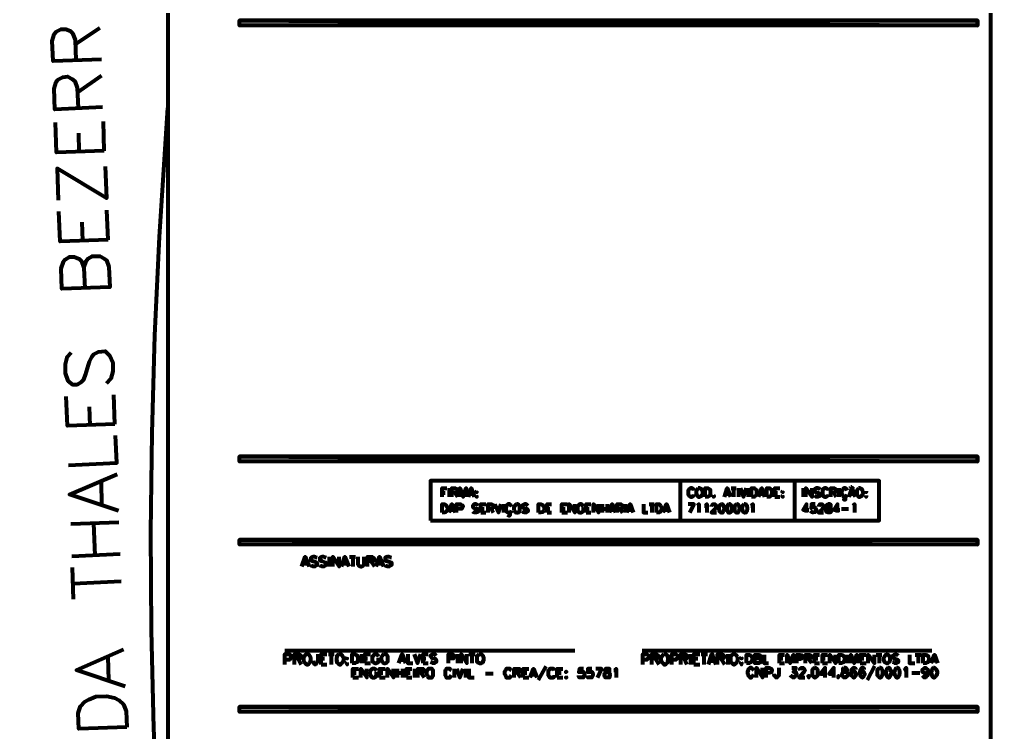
# Model space of a CAD drawing. Header units: inches. Extents: x 1 to 529, y -1 to 335.
# Drawn here: x 352.6 to 466.9, y 81.4 to 165.3 of the extents above; entities that cross this region are included whole.
import ezdxf

# ---------------------------------------------------------------- set-up
doc = ezdxf.new("R2010")
doc.units = ezdxf.units.IN
for name, color, linetype, lineweight in [('H', 7, 'CONTINUOUS', 100), ('P', 250, 'CONTINUOUS', 100), ('Text', 250, 'CONTINUOUS', 100)]:
    doc.layers.add(name, color=color, linetype=linetype, lineweight=lineweight)
doc.styles.get("Standard").update_dxf_attribs({"font": 'txt', "width": 0.75})

msp = doc.modelspace()

# ---------------------------------------------------------------- hatches: boundary and pattern name
at = {"layer": 'H', "linetype": 'CONTINUOUS'}
for points in [[(378.53, 165.2), (465.4, 164.6), (465.4, 165.2), (378.53, 165.2), (465.4, 164.6), (378.53, 164.6)], [(378.53, 165.2), (465.4, 164.6), (465.4, 165.2), (378.53, 165.2), (465.4, 164.6), (378.53, 164.6)], [(378.53, 113.87), (465.4, 113.27), (465.4, 113.87), (378.53, 113.87), (465.4, 113.27), (378.53, 113.27)], [(378.53, 113.87), (465.4, 113.27), (465.4, 113.87), (378.53, 113.87), (465.4, 113.27), (378.53, 113.27)], [(378.53, 104.07), (465.4, 103.53), (465.4, 104.07), (378.53, 104.07), (465.4, 103.53), (378.53, 103.53)], [(378.53, 104.07), (465.4, 103.53), (465.4, 104.07), (378.53, 104.07), (465.4, 103.53), (378.53, 103.53)], [(378.53, 84.4), (465.4, 83.8), (465.4, 84.4), (378.53, 84.4), (465.4, 83.8), (378.53, 83.8)], [(378.53, 84.4), (465.4, 83.8), (465.4, 84.4), (378.53, 84.4), (465.4, 83.8), (378.53, 83.8)]]:
    msp.add_hatch(color=252, dxfattribs=at).paths.add_polyline_path(points)

# ---------------------------------------------------------------- linework, layer by layer
at = {"layer": 'P', "color": 252, "linetype": 'CONTINUOUS'}
for points in [[(18.07, 327), (466.93, 327), (466.93, 7.87), (18.07, 7.87), (18.07, 327)], [(23.4, 24.27), (370.13, 24.27), (370.13, 319.27), (23.4, 319.27), (23.4, 24.27)], [(465.4, 165.2), (378.53, 165.2), (465.4, 164.6), (465.4, 165.2)], [(378.53, 165.2), (465.4, 164.6), (378.53, 164.6), (378.53, 165.2)], [(378.53, 164.6), (378.53, 165.2), (465.4, 165.2), (465.4, 164.6), (385.53, 164.6), (378.53, 164.6)], [(465.4, 165.2), (378.53, 165.2), (465.4, 164.6), (465.4, 165.2)], [(378.53, 165.2), (465.4, 164.6), (378.53, 164.6), (378.53, 165.2)], [(378.53, 164.6), (378.53, 165.2), (465.4, 165.2), (465.4, 164.6), (385.53, 164.6), (378.53, 164.6)], [(370.07, 154.93), (369.8, 151.27), (369.07, 139.73), (368.53, 128.13), (368.2, 116.6), (368.07, 105), (368.13, 93.4), (368.4, 81.87), (368.93, 70.27), (369.6, 58.73), (370.07, 52.07)], [(465.4, 113.87), (378.53, 113.87), (465.4, 113.27), (465.4, 113.87)], [(378.53, 113.87), (465.4, 113.27), (378.53, 113.27), (378.53, 113.87)], [(378.53, 113.27), (378.53, 113.87), (465.4, 113.87), (465.4, 113.27), (385.53, 113.27), (378.53, 113.27)], [(465.4, 113.87), (378.53, 113.87), (465.4, 113.27), (465.4, 113.87)], [(378.53, 113.87), (465.4, 113.27), (378.53, 113.27), (378.53, 113.87)], [(378.53, 113.27), (378.53, 113.87), (465.4, 113.87), (465.4, 113.27), (385.53, 113.27), (378.53, 113.27)], [(465.4, 104.07), (378.53, 104.07), (465.4, 103.53), (465.4, 104.07)], [(378.53, 104.07), (465.4, 103.53), (378.53, 103.53), (378.53, 104.07)], [(378.53, 103.53), (378.53, 104.07), (465.4, 104.07), (465.4, 103.53), (383.87, 103.53), (378.53, 103.53)], [(465.4, 104.07), (378.53, 104.07), (465.4, 103.53), (465.4, 104.07)], [(378.53, 104.07), (465.4, 103.53), (378.53, 103.53), (378.53, 104.07)], [(378.53, 103.53), (378.53, 104.07), (465.4, 104.07), (465.4, 103.53), (383.87, 103.53), (378.53, 103.53)], [(391.8, 89.53), (391.8, 90.6), (392.13, 90.6), (392.27, 90.53), (392.4, 90.4), (392.4, 90.33), (392.47, 90.2), (392.47, 89.93), (392.4, 89.73), (392.4, 89.67), (392.27, 89.6), (392.13, 89.53), (391.8, 89.53)], [(392.87, 90.6), (392.87, 89.53)], [(393.27, 89.53), (393.27, 90.6), (393.93, 90.6)], [(394.93, 90.33), (394.87, 90.4), (394.73, 90.53), (394.67, 90.6), (394.47, 90.6), (394.33, 90.53), (394.27, 90.4), (394.2, 90.33), (394.13, 90.2), (394.13, 89.93), (394.2, 89.73), (394.27, 89.67), (394.33, 89.6), (394.47, 89.53), (394.67, 89.53), (394.73, 89.6), (394.87, 89.67), (394.93, 89.73), (394.93, 89.93), (394.67, 89.93)], [(395.53, 90.6), (395.4, 90.53), (395.33, 90.4), (395.27, 90.33), (395.2, 90.2), (395.2, 89.93), (395.27, 89.73), (395.33, 89.67), (395.4, 89.6), (395.53, 89.53), (395.67, 89.53), (395.87, 89.6), (395.93, 89.67), (396, 89.73), (396, 89.93), (396, 90.2), (396, 90.33), (395.93, 90.4), (395.87, 90.53), (395.67, 90.6), (395.53, 90.6)], [(397.27, 89.53), (397.67, 90.6), (398.07, 89.53)], [(398.33, 90.6), (398.33, 89.53), (398.93, 89.53)], [(399.07, 90.6), (399.47, 89.53), (399.87, 90.6)], [(400.13, 89.53), (400.13, 90.6), (400.73, 90.6)], [(401.67, 90.4), (401.6, 90.53), (401.47, 90.6), (401.27, 90.6), (401.13, 90.53), (401, 90.4), (401, 90.33), (401.07, 90.27), (401.13, 90.2), (401.2, 90.13), (401.53, 90.07), (401.6, 90), (401.67, 89.93), (401.67, 89.87), (401.67, 89.67), (401.6, 89.6), (401.47, 89.53), (401.27, 89.53), (401.13, 89.6), (401, 89.67)], [(403.13, 89.53), (403.13, 90.6), (403.6, 90.6), (403.73, 90.53), (403.73, 90.47), (403.8, 90.4), (403.8, 90.27), (403.73, 90.13), (403.73, 90.07), (403.6, 90.07), (403.13, 90.07)], [(404.2, 90.6), (404.2, 89.53)], [(404.6, 89.53), (404.6, 90.6), (405.27, 89.53), (405.27, 90.6)], [(405.53, 90.6), (406.27, 90.6)], [(405.87, 90.6), (405.87, 89.53)], [(406.73, 90.6), (406.67, 90.53), (406.53, 90.4), (406.47, 90.33), (406.47, 90.2), (406.47, 89.93), (406.47, 89.73), (406.53, 89.67), (406.67, 89.6), (406.73, 89.53), (407, 89.53), (407.07, 89.6), (407.2, 89.67), (407.2, 89.73), (407.27, 89.93), (407.27, 90.2), (407.2, 90.33), (407.2, 90.4), (407.07, 90.53), (407, 90.6), (406.73, 90.6)], [(438.2, 89.53), (438.2, 90.53), (438.53, 90.53), (438.67, 90.47), (438.73, 90.4), (438.8, 90.27), (438.87, 90.13), (438.87, 89.93), (438.8, 89.73), (438.73, 89.67), (438.67, 89.6), (438.53, 89.53), (438.2, 89.53)], [(439.67, 90.07), (439.8, 90), (439.87, 89.93), (439.93, 89.87), (439.93, 89.73), (439.87, 89.6), (439.8, 89.6), (439.67, 89.53), (439.2, 89.53), (439.2, 90.53), (439.67, 90.53), (439.8, 90.47), (439.87, 90.4), (439.93, 90.33), (439.93, 90.27), (439.87, 90.13), (439.8, 90.07), (439.67, 90.07), (439.2, 90.07)], [(440.27, 90.53), (440.27, 89.53), (440.8, 89.53)], [(442.07, 89.53), (442.07, 90.53), (442.67, 90.53)], [(443, 89.53), (443, 90.53), (443.33, 89.53), (443.73, 90.53), (443.73, 89.53)], [(444.13, 89.53), (444.13, 90.53), (444.53, 90.53), (444.73, 90.47), (444.73, 90.4), (444.8, 90.33), (444.8, 90.2), (444.73, 90.07), (444.73, 90.07), (444.53, 90), (444.13, 90)], [(445.13, 89.53), (445.13, 90.53), (445.6, 90.53), (445.73, 90.47), (445.73, 90.4), (445.87, 90.33), (445.87, 90.27), (445.73, 90.13), (445.73, 90.07), (445.6, 90.07), (445.13, 90.07)], [(446.2, 89.53), (446.2, 90.53), (446.8, 90.53)], [(447.13, 89.53), (447.13, 90.53), (447.73, 90.53)], [(448, 89.53), (448, 90.53), (448.67, 89.53), (448.67, 90.53)], [(449.07, 89.53), (449.07, 90.53), (449.4, 90.53), (449.53, 90.47), (449.67, 90.4), (449.67, 90.27), (449.73, 90.13), (449.73, 89.93), (449.67, 89.73), (449.67, 89.67), (449.53, 89.6), (449.4, 89.53), (449.07, 89.53)], [(450.07, 90.53), (450.07, 89.53)], [(450.47, 89.53), (450.47, 90.53), (450.87, 89.53), (451.2, 90.53), (451.2, 89.53)], [(451.6, 89.53), (451.6, 90.53), (452.27, 90.53)], [(452.53, 89.53), (452.53, 90.53), (453.27, 89.53), (453.27, 90.53)], [(453.47, 90.53), (454.13, 90.53)], [(453.8, 90.53), (453.8, 89.53)], [(454.67, 90.53), (454.53, 90.47), (454.47, 90.4), (454.4, 90.27), (454.33, 90.13), (454.33, 89.93), (454.4, 89.73), (454.47, 89.67), (454.53, 89.6), (454.67, 89.53), (454.8, 89.53), (454.93, 89.6), (455, 89.67), (455.07, 89.73), (455.13, 89.93), (455.13, 90.13), (455.07, 90.27), (455, 90.4), (454.93, 90.47), (454.8, 90.53), (454.67, 90.53)], [(456.07, 90.4), (456, 90.47), (455.87, 90.53), (455.67, 90.53), (455.53, 90.47), (455.4, 90.4), (455.4, 90.27), (455.47, 90.2), (455.53, 90.13), (455.6, 90.07), (455.87, 90), (456, 89.93), (456, 89.93), (456.07, 89.8), (456.07, 89.67), (456, 89.6), (455.87, 89.53), (455.67, 89.53), (455.53, 89.6), (455.4, 89.67)], [(457.4, 90.53), (457.4, 89.53), (458, 89.53)], [(458.07, 90.53), (458.8, 90.53)], [(458.4, 90.53), (458.4, 89.53)], [(459, 89.53), (459, 90.53), (459.33, 90.53), (459.47, 90.47), (459.6, 90.4), (459.6, 90.27), (459.67, 90.13), (459.67, 89.93), (459.6, 89.73), (459.6, 89.67), (459.47, 89.6), (459.33, 89.53), (459, 89.53)], [(459.93, 89.53), (460.33, 90.53), (460.67, 89.53)], [(393.27, 90.07), (393.6, 90.07)], [(393.27, 89.53), (393.93, 89.53)], [(397.4, 89.93), (397.93, 89.93)], [(400.13, 90.07), (400.47, 90.07)], [(400.13, 89.53), (400.73, 89.53)], [(442.07, 90.07), (442.47, 90.07)], [(442.07, 89.53), (442.67, 89.53)], [(445.47, 90.07), (445.87, 89.53)], [(446.2, 90.07), (446.6, 90.07)], [(446.2, 89.53), (446.8, 89.53)], [(447.13, 90.07), (447.47, 90.07)], [(447.13, 89.53), (447.73, 89.53)], [(451.6, 90.07), (452, 90.07)], [(451.6, 89.53), (452.27, 89.53)], [(453.27, 89.2), (452.4, 87.53)], [(460.07, 89.87), (460.53, 89.87)], [(391.87, 87.87), (391.87, 88.87), (392.53, 88.87)], [(391.87, 88.4), (392.27, 88.4)], [(392.8, 87.87), (392.8, 88.87), (393.53, 87.87), (393.53, 88.87)], [(394.67, 88.67), (394.6, 88.73), (394.47, 88.87), (394.4, 88.87), (394.2, 88.87), (394.13, 88.87), (394, 88.73), (393.93, 88.67), (393.87, 88.53), (393.87, 88.27), (393.93, 88.13), (394, 88), (394.13, 87.87), (394.2, 87.87), (394.4, 87.87), (394.47, 87.87), (394.6, 88), (394.67, 88.13), (394.67, 88.27), (394.4, 88.27)], [(395, 87.87), (395, 88.87), (395.67, 88.87)], [(395, 88.4), (395.4, 88.4)], [(395.93, 87.87), (395.93, 88.87), (396.67, 87.87), (396.67, 88.87)], [(397.07, 88.87), (397.07, 87.87)], [(397.07, 88.4), (397.73, 88.4)], [(397.73, 88.87), (397.73, 87.87)], [(398.2, 87.87), (398.2, 88.87), (398.8, 88.87)], [(398.2, 88.4), (398.6, 88.4)], [(399.13, 88.87), (399.13, 87.87)], [(399.53, 87.87), (399.53, 88.87), (400, 88.87), (400.13, 88.87), (400.2, 88.8), (400.27, 88.73), (400.27, 88.6), (400.2, 88.53), (400.13, 88.47), (400, 88.4), (399.53, 88.4)], [(399.87, 88.4), (400.27, 87.87)], [(400.8, 88.87), (400.73, 88.87), (400.67, 88.73), (400.6, 88.67), (400.53, 88.53), (400.53, 88.27), (400.6, 88.13), (400.67, 88), (400.73, 87.87), (400.8, 87.87), (401, 87.87), (401.2, 87.87), (401.27, 88), (401.33, 88.13), (401.33, 88.27), (401.33, 88.53), (401.33, 88.67), (401.27, 88.73), (401.2, 88.87), (401, 88.87), (400.8, 88.87)], [(403.47, 88.67), (403.4, 88.73), (403.33, 88.87), (403.2, 88.87), (403, 88.87), (402.87, 88.87), (402.8, 88.73), (402.73, 88.67), (402.73, 88.53), (402.73, 88.27), (402.73, 88.13), (402.8, 88), (402.87, 87.87), (403, 87.87), (403.2, 87.87), (403.33, 87.87), (403.4, 88), (403.47, 88.13)], [(403.8, 88.87), (403.8, 87.87)], [(404.07, 88.87), (404.47, 87.87), (404.87, 88.87)], [(405.13, 88.87), (405.13, 87.87)], [(405.53, 88.87), (405.53, 87.87), (406.13, 87.87)], [(407.47, 88.33), (408.4, 88.33)], [(410.53, 88.67), (410.47, 88.73), (410.4, 88.87), (410.27, 88.87), (410.07, 88.87), (409.93, 88.87), (409.87, 88.73), (409.8, 88.67), (409.73, 88.53), (409.73, 88.27), (409.8, 88.13), (409.87, 88), (409.93, 87.87), (410.07, 87.87), (410.27, 87.87), (410.4, 87.87), (410.47, 88), (410.53, 88.13)], [(410.87, 87.87), (410.87, 88.87), (411.33, 88.87), (411.47, 88.87), (411.53, 88.8), (411.6, 88.73), (411.6, 88.6), (411.53, 88.53), (411.47, 88.47), (411.33, 88.4), (410.87, 88.4)], [(411.2, 88.4), (411.6, 87.87)], [(411.93, 87.87), (411.93, 88.87), (412.6, 88.87)], [(411.93, 88.4), (412.33, 88.4)], [(412.73, 87.87), (413.13, 88.87), (413.53, 87.87)], [(412.87, 88.2), (413.4, 88.2)], [(414.6, 89.13), (413.67, 87.53)], [(415.6, 88.67), (415.6, 88.73), (415.47, 88.87), (415.4, 88.87), (415.13, 88.87), (415.07, 88.87), (414.93, 88.73), (414.87, 88.67), (414.87, 88.53), (414.87, 88.27), (414.87, 88.13), (414.93, 88), (415.07, 87.87), (415.13, 87.87), (415.4, 87.87), (415.47, 87.87), (415.6, 88), (415.6, 88.13)], [(415.93, 87.87), (415.93, 88.87), (416.6, 88.87)], [(415.93, 88.4), (416.4, 88.4)], [(416.93, 88.53), (416.93, 88.53), (416.93, 88.47), (417, 88.53), (416.93, 88.53)], [(419, 88.87), (418.53, 88.87), (418.47, 88.47), (418.53, 88.53), (418.67, 88.53), (418.8, 88.53), (419, 88.53), (419.07, 88.4), (419.13, 88.27), (419.13, 88.2), (419.07, 88), (419, 87.87), (418.8, 87.87), (418.67, 87.87), (418.53, 87.87), (418.47, 87.93), (418.47, 88.07)], [(420, 88.87), (419.53, 88.87), (419.53, 88.47), (419.53, 88.53), (419.67, 88.53), (419.87, 88.53), (420, 88.53), (420.07, 88.4), (420.13, 88.27), (420.13, 88.2), (420.07, 88), (420, 87.87), (419.87, 87.87), (419.67, 87.87), (419.53, 87.87), (419.53, 87.93), (419.47, 88.07)], [(420.67, 87.87), (421.13, 88.87), (420.47, 88.87)], [(421.73, 88.87), (421.6, 88.87), (421.53, 88.73), (421.53, 88.67), (421.6, 88.53), (421.67, 88.53), (421.87, 88.47), (422, 88.4), (422.07, 88.33), (422.13, 88.2), (422.13, 88.07), (422.07, 87.93), (422.07, 87.87), (421.93, 87.87), (421.73, 87.87), (421.6, 87.87), (421.53, 87.93), (421.47, 88.07), (421.47, 88.2), (421.53, 88.33), (421.6, 88.4), (421.73, 88.47), (421.93, 88.53), (422.07, 88.53), (422.07, 88.67), (422.07, 88.73), (422.07, 88.87), (421.93, 88.87), (421.73, 88.87)], [(422.6, 88.73), (422.73, 88.73), (422.87, 88.87), (422.87, 87.87)], [(439.07, 88.73), (439, 88.8), (438.87, 88.87), (438.8, 89), (438.6, 89), (438.53, 88.87), (438.4, 88.8), (438.4, 88.73), (438.33, 88.53), (438.33, 88.33), (438.4, 88.2), (438.4, 88.07), (438.53, 88), (438.6, 87.87), (438.8, 87.87), (438.87, 88), (439, 88.07), (439.07, 88.2)], [(439.4, 87.87), (439.4, 89), (440.07, 87.87), (440.07, 89)], [(440.53, 87.87), (440.53, 89), (440.93, 89), (441.13, 88.87), (441.13, 88.87), (441.2, 88.73), (441.2, 88.6), (441.13, 88.53), (441.13, 88.47), (440.93, 88.4), (440.53, 88.4)], [(442, 89), (442, 88.2), (441.93, 88), (441.87, 88), (441.8, 87.87), (441.67, 87.87), (441.6, 88), (441.53, 88), (441.47, 88.2), (441.47, 88.27)], [(443.53, 89), (444, 89), (443.73, 88.53), (443.87, 88.53), (444, 88.53), (444, 88.47), (444.07, 88.33), (444.07, 88.2), (444, 88.07), (443.93, 88), (443.8, 87.87), (443.67, 87.87), (443.53, 88), (443.47, 88), (443.4, 88.13)], [(444.47, 88.73), (444.47, 88.73), (444.53, 88.87), (444.53, 88.87), (444.67, 89), (444.87, 89), (444.93, 88.87), (445, 88.87), (445.07, 88.73), (445.07, 88.67), (445, 88.53), (444.87, 88.4), (444.4, 87.87), (445.07, 87.87)], [(446.2, 89), (446.07, 88.87), (445.93, 88.73), (445.93, 88.53), (445.93, 88.4), (445.93, 88.13), (446.07, 88), (446.2, 87.87), (446.27, 87.87), (446.47, 88), (446.6, 88.13), (446.6, 88.4), (446.6, 88.53), (446.6, 88.73), (446.47, 88.87), (446.27, 89), (446.2, 89)], [(447.47, 87.87), (447.47, 89), (446.93, 88.27), (447.67, 88.27)], [(448.47, 87.87), (448.47, 89), (447.93, 88.27), (448.67, 88.27)], [(449.67, 89), (449.53, 88.87), (449.53, 88.8), (449.53, 88.73), (449.53, 88.6), (449.67, 88.53), (449.87, 88.53), (450, 88.47), (450.07, 88.4), (450.13, 88.27), (450.13, 88.13), (450.07, 88), (450, 88), (449.87, 87.87), (449.67, 87.87), (449.53, 88), (449.53, 88), (449.47, 88.13), (449.47, 88.27), (449.53, 88.4), (449.6, 88.47), (449.73, 88.53), (449.93, 88.53), (450, 88.6), (450.07, 88.73), (450.07, 88.8), (450, 88.87), (449.87, 89), (449.67, 89)], [(451.07, 88.8), (451.07, 88.87), (450.87, 89), (450.8, 89), (450.67, 88.87), (450.53, 88.73), (450.53, 88.53), (450.53, 88.27), (450.53, 88.07), (450.67, 88), (450.8, 87.87), (450.87, 87.87), (451, 88), (451.07, 88.07), (451.13, 88.2), (451.13, 88.27), (451.07, 88.4), (451, 88.53), (450.87, 88.53), (450.8, 88.53), (450.67, 88.53), (450.53, 88.4), (450.53, 88.27)], [(452.07, 88.8), (452.07, 88.87), (451.93, 89), (451.8, 89), (451.67, 88.87), (451.6, 88.73), (451.53, 88.53), (451.53, 88.27), (451.6, 88.07), (451.67, 88), (451.8, 87.87), (451.87, 87.87), (452, 88), (452.07, 88.07), (452.13, 88.2), (452.13, 88.27), (452.07, 88.4), (452, 88.53), (451.87, 88.53), (451.8, 88.53), (451.67, 88.53), (451.6, 88.4), (451.53, 88.27)], [(453.87, 89), (453.73, 88.87), (453.6, 88.73), (453.6, 88.53), (453.6, 88.4), (453.6, 88.13), (453.73, 88), (453.87, 87.87), (454, 87.87), (454.13, 88), (454.2, 88.13), (454.27, 88.4), (454.27, 88.53), (454.2, 88.73), (454.13, 88.87), (454, 89), (453.87, 89)], [(454.87, 89), (454.73, 88.87), (454.67, 88.73), (454.6, 88.53), (454.6, 88.4), (454.67, 88.13), (454.73, 88), (454.87, 87.87), (455, 87.87), (455.13, 88), (455.2, 88.13), (455.27, 88.4), (455.27, 88.53), (455.2, 88.73), (455.13, 88.87), (455, 89), (454.87, 89)], [(455.87, 89), (455.73, 88.87), (455.67, 88.73), (455.6, 88.53), (455.6, 88.4), (455.67, 88.13), (455.73, 88), (455.87, 87.87), (456, 87.87), (456.13, 88), (456.2, 88.13), (456.27, 88.4), (456.27, 88.53), (456.2, 88.73), (456.13, 88.87), (456, 89), (455.87, 89)], [(456.73, 88.73), (456.87, 88.8), (457, 89), (457, 87.87)], [(457.67, 88.4), (458.6, 88.4)], [(459.6, 88.6), (459.53, 88.47), (459.4, 88.4), (459.27, 88.33), (459.2, 88.33), (459.07, 88.4), (458.93, 88.47), (458.93, 88.6), (458.93, 88.67), (458.93, 88.8), (459.07, 88.87), (459.2, 89), (459.27, 89), (459.4, 88.87), (459.53, 88.8), (459.6, 88.6), (459.6, 88.4), (459.53, 88.13), (459.4, 88), (459.27, 87.87), (459.13, 87.87), (459, 88), (458.93, 88.07)], [(460.2, 89), (460.07, 88.87), (460, 88.73), (459.93, 88.53), (459.93, 88.4), (460, 88.13), (460.07, 88), (460.2, 87.87), (460.33, 87.87), (460.47, 88), (460.6, 88.13), (460.67, 88.4), (460.67, 88.53), (460.6, 88.73), (460.47, 88.87), (460.33, 89), (460.2, 89)], [(391.87, 87.87), (392.53, 87.87)], [(395, 87.87), (395.67, 87.87)], [(398.2, 87.87), (398.8, 87.87)], [(411.93, 87.87), (412.6, 87.87)], [(415.93, 87.87), (416.6, 87.87)], [(416.93, 87.93), (416.93, 87.87), (416.93, 87.87), (417, 87.87), (416.93, 87.93)], [(445.53, 88), (445.47, 88), (445.53, 87.87), (445.6, 88), (445.53, 88)], [(449, 88), (449, 88), (449, 87.87), (449.07, 88), (449, 88)], [(465.4, 84.4), (378.53, 84.4), (465.4, 83.8), (465.4, 84.4)], [(378.53, 84.4), (465.4, 83.8), (378.53, 83.8), (378.53, 84.4)], [(378.53, 83.8), (378.53, 84.4), (465.4, 84.4), (465.4, 83.8), (383.87, 83.8), (378.53, 83.8)], [(465.4, 84.4), (378.53, 84.4), (465.4, 83.8), (465.4, 84.4)], [(378.53, 84.4), (465.4, 83.8), (378.53, 83.8), (378.53, 84.4)], [(378.53, 83.8), (378.53, 84.4), (465.4, 84.4), (465.4, 83.8), (383.87, 83.8), (378.53, 83.8)]]:
    msp.add_lwpolyline(points, dxfattribs=at)
at = {"layer": 'P', "color": 0, "linetype": 'CONTINUOUS'}
for points in [[(362.27, 160.6), (356.6, 160.4), (356.47, 162.8), (356.73, 163.6), (357, 163.93), (357.53, 164.2), (358.07, 164.2), (358.6, 164), (358.87, 163.73), (359.2, 162.93), (359.27, 160.53)], [(359.2, 162.4), (362.07, 164.33)], [(362.4, 155), (356.8, 154.73), (356.73, 157.2), (356.93, 158), (357.2, 158.27), (357.73, 158.53), (358.27, 158.6), (358.8, 158.33), (359.13, 158.07), (359.4, 157.27), (359.53, 154.87)], [(359.4, 156.73), (362.27, 158.73)], [(362.6, 149.87), (357, 149.67), (356.87, 153.2)], [(362.6, 149.87), (362.53, 153.33)], [(359.67, 149.73), (359.6, 151.93)], [(362.73, 148), (362.87, 144.27), (357.07, 147.8), (357.2, 144.07)], [(363.07, 139.4), (357.4, 139.2), (357.27, 142.73)], [(363.07, 139.4), (362.93, 142.87)], [(360.07, 139.27), (360, 141.47)], [(360.2, 136.07), (360.47, 136.87), (360.73, 137.2), (361.2, 137.47), (362.07, 137.47), (362.6, 137.2), (362.87, 137), (363.13, 136.2), (363.27, 133.8), (357.6, 133.6), (357.53, 136), (357.8, 136.8), (358, 137.07), (358.53, 137.4), (359.07, 137.4), (359.67, 137.13), (359.93, 136.87), (360.2, 136.07), (360.33, 133.67)], [(358.73, 126.07), (358.2, 125.53), (358, 124.73), (358, 123.67), (358.33, 122.8), (358.87, 122.33), (359.4, 122.33), (359.93, 122.67), (360.2, 122.93), (360.4, 123.47), (360.87, 125.07), (361.13, 125.6), (361.4, 125.93), (361.93, 126.2), (362.73, 126.27), (363.27, 125.73), (363.6, 124.93), (363.6, 123.87), (363.4, 123), (362.87, 122.47)], [(363.87, 117.67), (358.27, 117.47), (358.13, 120.93)], [(363.87, 117.67), (363.73, 121.13)], [(360.93, 117.53), (360.87, 119.73)], [(358.4, 112.87), (364.07, 113.13), (363.93, 116.33)], [(364.27, 107.47), (358.53, 109.4), (364.13, 111.8)], [(401, 106.33), (453.8, 106.33), (453.8, 111), (401, 111), (401, 106.33)], [(430.4, 111), (430.4, 106.33)], [(443.87, 111), (443.87, 106.33)], [(362.33, 108.2), (362.27, 110.87)], [(402.4, 109.13), (402.4, 110.13), (402.93, 110.13)], [(403.2, 110.13), (403.2, 109.13)], [(403.53, 109.13), (403.53, 110.13), (403.93, 110.13), (404.07, 110.07), (404.13, 110), (404.2, 109.93), (404.2, 109.8), (404.13, 109.73), (404.07, 109.67), (403.93, 109.6), (403.53, 109.6)], [(404.47, 109.13), (404.47, 110.13), (404.87, 109.13), (405.2, 110.13), (405.2, 109.13)], [(405.47, 109.13), (405.8, 110.13), (406.13, 109.13)], [(406.47, 109.8), (406.4, 109.73), (406.47, 109.67), (406.47, 109.73), (406.47, 109.8)], [(432, 109.87), (432, 110), (431.87, 110.07), (431.8, 110.13), (431.6, 110.13), (431.53, 110.07), (431.4, 110), (431.33, 109.87), (431.33, 109.73), (431.33, 109.53), (431.33, 109.4), (431.4, 109.27), (431.53, 109.2), (431.6, 109.13), (431.8, 109.13), (431.87, 109.2), (432, 109.27), (432, 109.4)], [(432.53, 110.13), (432.47, 110.07), (432.4, 110), (432.33, 109.87), (432.27, 109.73), (432.27, 109.53), (432.33, 109.4), (432.4, 109.27), (432.47, 109.2), (432.53, 109.13), (432.73, 109.13), (432.87, 109.2), (432.93, 109.27), (433, 109.4), (433.07, 109.53), (433.07, 109.73), (433, 109.87), (432.93, 110), (432.87, 110.07), (432.73, 110.13), (432.53, 110.13)], [(433.33, 109.13), (433.33, 110.13), (433.67, 110.13), (433.8, 110.07), (433.93, 110), (433.93, 109.87), (433.93, 109.73), (433.93, 109.53), (433.93, 109.4), (433.93, 109.27), (433.8, 109.2), (433.67, 109.13), (433.33, 109.13)], [(435.6, 109.13), (435.93, 110.13), (436.33, 109.13)], [(436.4, 110.13), (437, 110.13)], [(436.67, 110.13), (436.67, 109.13)], [(437.27, 110.13), (437.27, 109.13)], [(437.47, 110.13), (437.87, 109.13), (438.2, 110.13)], [(438.4, 110.13), (438.4, 109.13)], [(438.8, 109.13), (438.8, 110.13), (439.13, 110.13), (439.2, 110.07), (439.33, 110), (439.4, 109.87), (439.4, 109.73), (439.4, 109.53), (439.4, 109.4), (439.33, 109.27), (439.2, 109.2), (439.13, 109.13), (438.8, 109.13)], [(439.6, 109.13), (440, 110.13), (440.33, 109.13)], [(440.6, 109.13), (440.6, 110.13), (440.93, 110.13), (441, 110.07), (441.13, 110), (441.13, 109.87), (441.2, 109.73), (441.2, 109.53), (441.13, 109.4), (441.13, 109.27), (441, 109.2), (440.93, 109.13), (440.6, 109.13)], [(441.53, 109.13), (441.53, 110.13), (442.13, 110.13)], [(442.47, 109.8), (442.4, 109.73), (442.47, 109.67), (442.47, 109.73), (442.47, 109.8)], [(444.87, 110.13), (444.87, 109.13)], [(445.2, 109.13), (445.2, 110.13), (445.93, 109.13), (445.93, 110.13)], [(446.87, 110), (446.8, 110.07), (446.6, 110.13), (446.4, 110.13), (446.27, 110.07), (446.2, 110), (446.2, 109.87), (446.27, 109.8), (446.27, 109.73), (446.4, 109.67), (446.67, 109.6), (446.8, 109.53), (446.8, 109.53), (446.87, 109.47), (446.87, 109.27), (446.8, 109.2), (446.6, 109.13), (446.4, 109.13), (446.27, 109.2), (446.2, 109.27)], [(447.8, 109.87), (447.8, 110), (447.67, 110.07), (447.6, 110.13), (447.4, 110.13), (447.27, 110.07), (447.2, 110), (447.13, 109.87), (447.13, 109.73), (447.13, 109.53), (447.13, 109.4), (447.2, 109.27), (447.27, 109.2), (447.4, 109.13), (447.6, 109.13), (447.67, 109.2), (447.8, 109.27), (447.8, 109.4)], [(448.13, 109.13), (448.13, 110.13), (448.53, 110.13), (448.67, 110.07), (448.73, 110), (448.73, 109.93), (448.73, 109.8), (448.73, 109.73), (448.67, 109.67), (448.53, 109.6), (448.13, 109.6)], [(449.07, 110.13), (449.07, 109.13)], [(450.07, 109.87), (450, 110), (449.93, 110.07), (449.87, 110.13), (449.67, 110.13), (449.6, 110.07), (449.53, 110), (449.47, 109.87), (449.4, 109.73), (449.4, 109.53), (449.47, 109.4), (449.53, 109.27), (449.6, 109.2), (449.67, 109.13), (449.87, 109.13), (449.93, 109.2), (450, 109.27), (450.07, 109.4)], [(450.27, 109.13), (450.6, 110.13), (451, 109.13)], [(450.4, 110.13), (450.47, 110.27)], [(450.6, 110.27), (450.47, 110.27)], [(450.53, 110.27), (450.6, 110.2)], [(450.67, 110.2), (450.8, 110.2)], [(450.73, 110.2), (450.8, 110.33)], [(451.4, 110.13), (451.4, 110.07), (451.27, 110), (451.2, 109.87), (451.2, 109.73), (451.2, 109.53), (451.2, 109.4), (451.27, 109.27), (451.4, 109.2), (451.4, 109.13), (451.6, 109.13), (451.73, 109.2), (451.8, 109.27), (451.87, 109.4), (451.93, 109.53), (451.93, 109.73), (451.87, 109.87), (451.8, 110), (451.73, 110.07), (451.6, 110.13), (451.4, 110.13)], [(452.27, 109.8), (452.27, 109.73), (452.27, 109.67), (452.27, 109.73), (452.27, 109.8)], [(402.4, 109.6), (402.73, 109.6)], [(403.87, 109.6), (404.2, 109.13)], [(405.6, 109.47), (406, 109.47)], [(406.47, 109.27), (406.4, 109.2), (406.47, 109.13), (406.47, 109.2), (406.47, 109.27)], [(434.33, 109.27), (434.27, 109.2), (434.33, 109.13), (434.4, 109.2), (434.33, 109.27)], [(435.73, 109.47), (436.13, 109.47)], [(439.73, 109.47), (440.2, 109.47)], [(441.53, 109.6), (441.87, 109.6)], [(441.53, 109.13), (442.13, 109.13)], [(442.47, 109.27), (442.4, 109.2), (442.47, 109.13), (442.47, 109.2), (442.47, 109.27)], [(448.47, 109.6), (448.73, 109.13)], [(449.67, 108.87), (449.67, 108.8), (449.87, 108.8), (449.87, 108.87), (449.87, 108.93), (449.87, 109), (449.73, 109), (449.73, 109.13)], [(450.4, 109.47), (450.87, 109.47)], [(452.27, 109.27), (452.27, 109.2), (452.27, 109.13), (452.27, 109.2), (452.27, 109.27)], [(402.4, 107.27), (402.4, 108.27), (402.67, 108.27), (402.8, 108.2), (402.87, 108.07), (402.93, 108), (403, 107.87), (403, 107.67), (402.93, 107.53), (402.87, 107.4), (402.8, 107.33), (402.67, 107.27), (402.4, 107.27)], [(403.2, 107.27), (403.53, 108.27), (403.93, 107.27)], [(403.27, 107.6), (403.73, 107.6)], [(404.07, 107.27), (404.07, 108.27), (404.53, 108.27), (404.67, 108.2), (404.73, 108.13), (404.8, 108.07), (404.8, 107.93), (404.73, 107.8), (404.67, 107.73), (404.53, 107.73), (404.07, 107.73)], [(406.6, 108.07), (406.53, 108.2), (406.4, 108.27), (406.2, 108.27), (406.07, 108.2), (406, 108.07), (406, 108), (406, 107.93), (406.07, 107.87), (406.13, 107.8), (406.47, 107.73), (406.53, 107.73), (406.6, 107.67), (406.6, 107.6), (406.6, 107.4), (406.53, 107.33), (406.4, 107.27), (406.2, 107.27), (406.07, 107.33), (406, 107.4)], [(406.93, 107.27), (406.93, 108.27), (407.53, 108.27)], [(406.93, 107.73), (407.33, 107.73)], [(407.8, 107.27), (407.8, 108.27), (408.2, 108.27), (408.33, 108.2), (408.4, 108.13), (408.4, 108.07), (408.4, 107.93), (408.4, 107.87), (408.33, 107.8), (408.2, 107.73), (407.8, 107.73)], [(408.13, 107.73), (408.4, 107.27)], [(408.6, 108.27), (409, 107.27), (409.33, 108.27)], [(409.6, 108.27), (409.6, 107.27)], [(410.6, 108), (410.53, 108.07), (410.4, 108.2), (410.33, 108.27), (410.13, 108.27), (410.07, 108.2), (409.93, 108.07), (409.93, 108), (409.87, 107.87), (409.87, 107.67), (409.93, 107.53), (409.93, 107.4), (410.07, 107.33), (410.13, 107.27), (410.33, 107.27), (410.4, 107.33), (410.53, 107.4), (410.6, 107.53)], [(411.13, 108.27), (411, 108.2), (410.93, 108.07), (410.87, 108), (410.8, 107.87), (410.8, 107.67), (410.87, 107.53), (410.93, 107.4), (411, 107.33), (411.13, 107.27), (411.27, 107.27), (411.4, 107.33), (411.47, 107.4), (411.53, 107.53), (411.53, 107.67), (411.53, 107.87), (411.53, 108), (411.47, 108.07), (411.4, 108.2), (411.27, 108.27), (411.13, 108.27)], [(412.47, 108.07), (412.33, 108.2), (412.27, 108.27), (412.07, 108.27), (411.93, 108.2), (411.8, 108.07), (411.8, 108), (411.87, 107.93), (411.93, 107.87), (412, 107.8), (412.33, 107.73), (412.33, 107.73), (412.4, 107.67), (412.47, 107.6), (412.47, 107.4), (412.33, 107.33), (412.27, 107.27), (412.07, 107.27), (411.93, 107.33), (411.8, 107.4)], [(413.73, 107.27), (413.73, 108.27), (414, 108.27), (414.2, 108.2), (414.27, 108.07), (414.33, 108), (414.4, 107.87), (414.4, 107.67), (414.33, 107.53), (414.27, 107.4), (414.2, 107.33), (414, 107.27), (413.73, 107.27)], [(414.73, 107.27), (414.73, 108.27), (415.27, 108.27)], [(414.73, 107.73), (415.07, 107.73)], [(416.47, 107.27), (416.47, 108.27), (417.13, 108.27)], [(416.47, 107.73), (416.87, 107.73)], [(417.33, 107.27), (417.33, 108.27), (418, 107.27), (418, 108.27)], [(419, 108), (418.93, 108.07), (418.87, 108.2), (418.8, 108.27), (418.6, 108.27), (418.47, 108.2), (418.4, 108.07), (418.33, 108), (418.33, 107.87), (418.33, 107.67), (418.33, 107.53), (418.4, 107.4), (418.47, 107.33), (418.6, 107.27), (418.8, 107.27), (418.87, 107.33), (418.93, 107.4), (419, 107.53), (419, 107.67), (418.8, 107.67)], [(419.33, 107.27), (419.33, 108.27), (419.87, 108.27)], [(419.33, 107.73), (419.67, 107.73)], [(420.2, 107.27), (420.2, 108.27), (420.8, 107.27), (420.8, 108.27)], [(421.2, 108.27), (421.2, 107.27)], [(421.2, 107.73), (421.8, 107.73)], [(421.8, 108.27), (421.8, 107.27)], [(422.07, 107.27), (422.4, 108.27), (422.8, 107.27)], [(422.2, 107.6), (422.6, 107.6)], [(423, 107.27), (423, 108.27), (423.4, 108.27), (423.53, 108.2), (423.6, 108.13), (423.6, 108.07), (423.6, 107.93), (423.6, 107.87), (423.53, 107.8), (423.4, 107.73), (423, 107.73)], [(423.27, 107.73), (423.6, 107.27)], [(423.93, 108.27), (423.93, 107.27)], [(424.13, 107.27), (424.53, 108.27), (424.87, 107.27)], [(424.33, 107.6), (424.73, 107.6)], [(426.07, 108.27), (426.07, 107.27), (426.6, 107.27)], [(426.73, 108.27), (427.33, 108.27)], [(427.07, 108.27), (427.07, 107.27)], [(427.6, 107.27), (427.6, 108.27), (427.93, 108.27), (428, 108.2), (428.07, 108.07), (428.13, 108), (428.2, 107.87), (428.2, 107.67), (428.13, 107.53), (428.07, 107.4), (428, 107.33), (427.93, 107.27), (427.6, 107.27)], [(428.4, 107.27), (428.8, 108.27), (429.13, 107.27)], [(428.53, 107.6), (428.93, 107.6)], [(431.53, 107.27), (432, 108.27), (431.33, 108.27)], [(432.4, 108.07), (432.47, 108.07), (432.6, 108.27), (432.6, 107.27)], [(433.27, 108.07), (433.4, 108.07), (433.53, 108.27), (433.53, 107.27)], [(434.07, 108), (434.07, 108.07), (434.13, 108.13), (434.2, 108.2), (434.27, 108.27), (434.47, 108.27), (434.6, 108.2), (434.6, 108.13), (434.6, 108.07), (434.6, 107.93), (434.6, 107.87), (434.53, 107.73), (434.07, 107.27), (434.67, 107.27)], [(435.27, 108.27), (435.13, 108.2), (435, 108.07), (434.93, 107.8), (434.93, 107.73), (435, 107.47), (435.13, 107.33), (435.27, 107.27), (435.33, 107.27), (435.47, 107.33), (435.53, 107.47), (435.6, 107.73), (435.6, 107.8), (435.53, 108.07), (435.47, 108.2), (435.33, 108.27), (435.27, 108.27)], [(436.13, 108.27), (436, 108.2), (435.93, 108.07), (435.87, 107.8), (435.87, 107.73), (435.93, 107.47), (436, 107.33), (436.13, 107.27), (436.27, 107.27), (436.33, 107.33), (436.47, 107.47), (436.47, 107.73), (436.47, 107.8), (436.47, 108.07), (436.33, 108.2), (436.27, 108.27), (436.13, 108.27)], [(437.07, 108.27), (436.93, 108.2), (436.8, 108.07), (436.8, 107.8), (436.8, 107.73), (436.8, 107.47), (436.93, 107.33), (437.07, 107.27), (437.13, 107.27), (437.27, 107.33), (437.33, 107.47), (437.4, 107.73), (437.4, 107.8), (437.33, 108.07), (437.27, 108.2), (437.13, 108.27), (437.07, 108.27)], [(437.93, 108.27), (437.87, 108.2), (437.73, 108.07), (437.67, 107.8), (437.67, 107.73), (437.73, 107.47), (437.87, 107.33), (437.93, 107.27), (438, 107.27), (438.2, 107.33), (438.27, 107.47), (438.33, 107.73), (438.33, 107.8), (438.27, 108.07), (438.2, 108.2), (438, 108.27), (437.93, 108.27)], [(438.73, 108.07), (438.8, 108.07), (438.93, 108.27), (438.93, 107.27)], [(445.27, 107.27), (445.27, 108.27), (444.87, 107.6), (445.53, 107.6)], [(446.27, 108.27), (445.87, 108.27), (445.8, 107.8), (445.87, 107.87), (446, 107.93), (446.07, 107.93), (446.27, 107.87), (446.33, 107.73), (446.4, 107.67), (446.4, 107.6), (446.33, 107.4), (446.27, 107.33), (446.07, 107.27), (446, 107.27), (445.87, 107.33), (445.8, 107.4), (445.73, 107.47)], [(446.73, 108), (446.73, 108.07), (446.8, 108.13), (446.8, 108.2), (446.87, 108.27), (447.07, 108.27), (447.13, 108.2), (447.2, 108.13), (447.27, 108.07), (447.27, 107.93), (447.2, 107.87), (447.13, 107.73), (446.67, 107.27), (447.27, 107.27)], [(447.8, 108.27), (447.67, 108.2), (447.6, 108.07), (447.6, 108), (447.67, 107.93), (447.73, 107.87), (447.93, 107.8), (448.07, 107.73), (448.13, 107.73), (448.2, 107.6), (448.2, 107.47), (448.13, 107.4), (448.13, 107.33), (448, 107.27), (447.8, 107.27), (447.67, 107.33), (447.6, 107.4), (447.6, 107.47), (447.6, 107.6), (447.6, 107.73), (447.67, 107.73), (447.8, 107.8), (448, 107.87), (448.13, 107.93), (448.13, 108), (448.13, 108.07), (448.13, 108.2), (448, 108.27), (447.8, 108.27)], [(448.93, 107.27), (448.93, 108.27), (448.47, 107.6), (449.2, 107.6)], [(449.4, 107.73), (450.2, 107.73)], [(450.73, 108.07), (450.8, 108.07), (450.93, 108.27), (450.93, 107.27)], [(406.93, 107.27), (407.53, 107.27)], [(410.13, 107), (410.2, 106.93), (410.33, 106.93), (410.4, 107), (410.4, 107.07), (410.33, 107.13), (410.27, 107.13), (410.27, 107.27)], [(414.73, 107.27), (415.27, 107.27)], [(416.47, 107.27), (417.13, 107.27)], [(419.33, 107.27), (419.87, 107.27)], [(358.67, 105.93), (364.33, 106.13)], [(361.53, 102.27), (361.4, 106)], [(358.8, 102.13), (364.47, 102.4)], [(385.87, 100.93), (386.27, 102.07), (386.73, 100.93)], [(387.67, 101.93), (387.53, 102), (387.4, 102.07), (387.2, 102.07), (387, 102), (386.93, 101.93), (386.93, 101.73), (386.93, 101.67), (387, 101.6), (387.13, 101.6), (387.47, 101.47), (387.53, 101.4), (387.6, 101.4), (387.67, 101.2), (387.67, 101.07), (387.53, 101), (387.4, 100.93), (387.2, 100.93), (387, 101), (386.93, 101.07)], [(388.73, 101.93), (388.6, 102), (388.47, 102.07), (388.27, 102.07), (388.07, 102), (388, 101.93), (388, 101.73), (388, 101.67), (388.07, 101.6), (388.2, 101.6), (388.47, 101.47), (388.6, 101.4), (388.67, 101.4), (388.73, 101.2), (388.73, 101.07), (388.6, 101), (388.47, 100.93), (388.27, 100.93), (388.07, 101), (388, 101.07)], [(389.07, 102.07), (389.07, 100.93)], [(389.53, 100.93), (389.53, 102.07), (390.27, 100.93), (390.27, 102.07)], [(390.53, 100.93), (390.93, 102.07), (391.4, 100.93)], [(391.47, 102.07), (392.2, 102.07)], [(391.87, 102.07), (391.87, 100.93)], [(392.47, 102.07), (392.47, 101.2), (392.53, 101.07), (392.6, 101), (392.8, 100.93), (392.93, 100.93), (393.07, 101), (393.13, 101.07), (393.2, 101.2), (393.2, 102.07)], [(393.6, 100.93), (393.6, 102.07), (394.13, 102.07), (394.27, 102), (394.33, 101.93), (394.4, 101.8), (394.4, 101.73), (394.33, 101.6), (394.27, 101.6), (394.13, 101.53), (393.6, 101.53)], [(394.6, 100.93), (395, 102.07), (395.47, 100.93)], [(396.4, 101.93), (396.27, 102), (396.13, 102.07), (395.93, 102.07), (395.73, 102), (395.67, 101.93), (395.67, 101.73), (395.67, 101.67), (395.73, 101.6), (395.87, 101.6), (396.2, 101.47), (396.27, 101.4), (396.4, 101.4), (396.4, 101.2), (396.4, 101.07), (396.27, 101), (396.13, 100.93), (395.93, 100.93), (395.73, 101), (395.67, 101.07)], [(359, 97.07), (358.87, 100.8)], [(386, 101.27), (386.53, 101.27)], [(390.67, 101.27), (391.2, 101.27)], [(394, 101.53), (394.4, 100.93)], [(394.73, 101.27), (395.27, 101.27)], [(358.93, 98.93), (364.6, 99.2)], [(365.07, 86.8), (359.33, 88.73), (364.87, 91.13)], [(418, 91), (383.87, 91)], [(383.87, 89.4), (383.87, 90.6), (384.4, 90.6), (384.53, 90.53), (384.53, 90.4), (384.67, 90.33), (384.67, 90.2), (384.53, 90.07), (384.53, 90.07), (384.4, 89.93), (383.87, 89.93)], [(385, 89.4), (385, 90.6), (385.47, 90.6), (385.67, 90.53), (385.73, 90.4), (385.73, 90.33), (385.73, 90.27), (385.73, 90.13), (385.67, 90.07), (385.47, 90.07), (385, 90.07)], [(386.4, 90.6), (386.27, 90.53), (386.2, 90.4), (386.07, 90.27), (386.07, 90.13), (386.07, 89.87), (386.07, 89.73), (386.2, 89.6), (386.27, 89.53), (386.4, 89.4), (386.6, 89.4), (386.73, 89.53), (386.8, 89.6), (386.87, 89.73), (386.93, 89.87), (386.93, 90.13), (386.87, 90.27), (386.8, 90.4), (386.73, 90.53), (386.6, 90.6), (386.4, 90.6)], [(387.73, 90.6), (387.73, 89.73), (387.6, 89.6), (387.6, 89.53), (387.47, 89.4), (387.4, 89.4), (387.27, 89.53), (387.27, 89.6), (387.2, 89.73), (387.2, 89.8)], [(388.13, 89.4), (388.13, 90.6), (388.8, 90.6)], [(389, 90.6), (389.67, 90.6)], [(389.33, 90.6), (389.33, 89.4)], [(390.27, 90.6), (390.13, 90.53), (390, 90.4), (390, 90.27), (389.93, 90.13), (389.93, 89.87), (390, 89.73), (390, 89.6), (390.13, 89.53), (390.27, 89.4), (390.47, 89.4), (390.53, 89.53), (390.67, 89.6), (390.73, 89.73), (390.8, 89.87), (390.8, 90.13), (390.73, 90.27), (390.67, 90.4), (390.53, 90.53), (390.47, 90.6), (390.27, 90.6)], [(460, 91), (425.93, 91)], [(426, 89.4), (426, 90.6), (426.47, 90.6), (426.6, 90.53), (426.67, 90.4), (426.73, 90.33), (426.73, 90.2), (426.67, 90.07), (426.6, 90.07), (426.47, 89.93), (426, 89.93)], [(427.07, 89.4), (427.07, 90.6), (427.6, 90.6), (427.73, 90.53), (427.8, 90.4), (427.87, 90.33), (427.87, 90.27), (427.8, 90.13), (427.73, 90.07), (427.6, 90.07), (427.07, 90.07)], [(428.47, 90.6), (428.4, 90.53), (428.27, 90.4), (428.2, 90.27), (428.13, 90.13), (428.13, 89.87), (428.2, 89.73), (428.27, 89.6), (428.4, 89.53), (428.47, 89.4), (428.67, 89.4), (428.8, 89.53), (428.93, 89.6), (428.93, 89.73), (429, 89.87), (429, 90.13), (428.93, 90.27), (428.93, 90.4), (428.8, 90.53), (428.67, 90.6), (428.47, 90.6)], [(429.4, 89.4), (429.4, 90.6), (429.87, 90.6), (430, 90.53), (430.07, 90.4), (430.13, 90.33), (430.13, 90.2), (430.07, 90.07), (430, 90.07), (429.87, 89.93), (429.4, 89.93)], [(430.47, 89.4), (430.47, 90.6), (431, 90.6), (431.13, 90.53), (431.2, 90.4), (431.2, 90.33), (431.2, 90.27), (431.2, 90.13), (431.13, 90.07), (431, 90.07), (430.47, 90.07)], [(431.6, 90.6), (431.6, 89.4)], [(432, 89.4), (432, 90.6), (432.73, 90.6)], [(432.87, 90.6), (433.6, 90.6)], [(433.2, 90.6), (433.2, 89.4)], [(433.73, 89.4), (434.13, 90.6), (434.6, 89.4)], [(434.13, 90.67), (434.33, 90.8)], [(434.8, 89.4), (434.8, 90.6), (435.27, 90.6), (435.47, 90.53), (435.53, 90.4), (435.6, 90.33), (435.6, 90.27), (435.53, 90.13), (435.47, 90.07), (435.27, 90.07), (434.8, 90.07)], [(436, 90.6), (436, 89.4)], [(436.67, 90.6), (436.53, 90.53), (436.4, 90.4), (436.33, 90.27), (436.33, 90.13), (436.33, 89.87), (436.33, 89.73), (436.4, 89.6), (436.53, 89.53), (436.67, 89.4), (436.8, 89.4), (436.93, 89.53), (437.07, 89.6), (437.13, 89.73), (437.2, 89.87), (437.2, 90.13), (437.13, 90.27), (437.07, 90.4), (436.93, 90.53), (436.8, 90.6), (436.67, 90.6)], [(363.13, 87.53), (363.07, 90.27)], [(385.4, 90.07), (385.73, 89.4)], [(388.13, 90.07), (388.53, 90.07)], [(388.13, 89.4), (388.8, 89.4)], [(391.2, 90.2), (391.13, 90.13), (391.2, 90.07), (391.2, 90.13), (391.2, 90.2)], [(391.2, 89.6), (391.13, 89.53), (391.2, 89.4), (391.2, 89.53), (391.2, 89.6)], [(427.47, 90.07), (427.87, 89.4)], [(430.87, 90.07), (431.2, 89.4)], [(432, 90.07), (432.47, 90.07)], [(432, 89.4), (432.73, 89.4)], [(433.87, 89.8), (434.4, 89.8)], [(435.2, 90.07), (435.6, 89.4)], [(437.6, 90.2), (437.53, 90.13), (437.6, 90.07), (437.67, 90.13), (437.6, 90.2)], [(437.6, 89.6), (437.53, 89.53), (437.6, 89.4), (437.67, 89.53), (437.6, 89.6)], [(365.27, 82), (359.6, 81.8), (359.53, 83.67), (359.8, 84.47), (360.27, 85), (360.8, 85.27), (361.6, 85.6), (362.93, 85.67), (363.8, 85.47), (364.33, 85.2), (364.87, 84.67), (365.2, 83.87), (365.27, 82)]]:
    msp.add_lwpolyline(points, dxfattribs=at)

# ---------------------------------------------------------------- texts
at = {"layer": 'Text', "color": 0, "linetype": 'CONTINUOUS', "attachment_point": 4}
for insert, char_height in [((387.4, 163.47), 1.6), ((385.8, 112.13), 1.6667)]:
    msp.add_mtext('{\\fSans Serif Bold|b1|i0|c1|p15;}', dxfattribs=dict(at, insert=insert, char_height=char_height))

doc.saveas('drawing.dxf')
